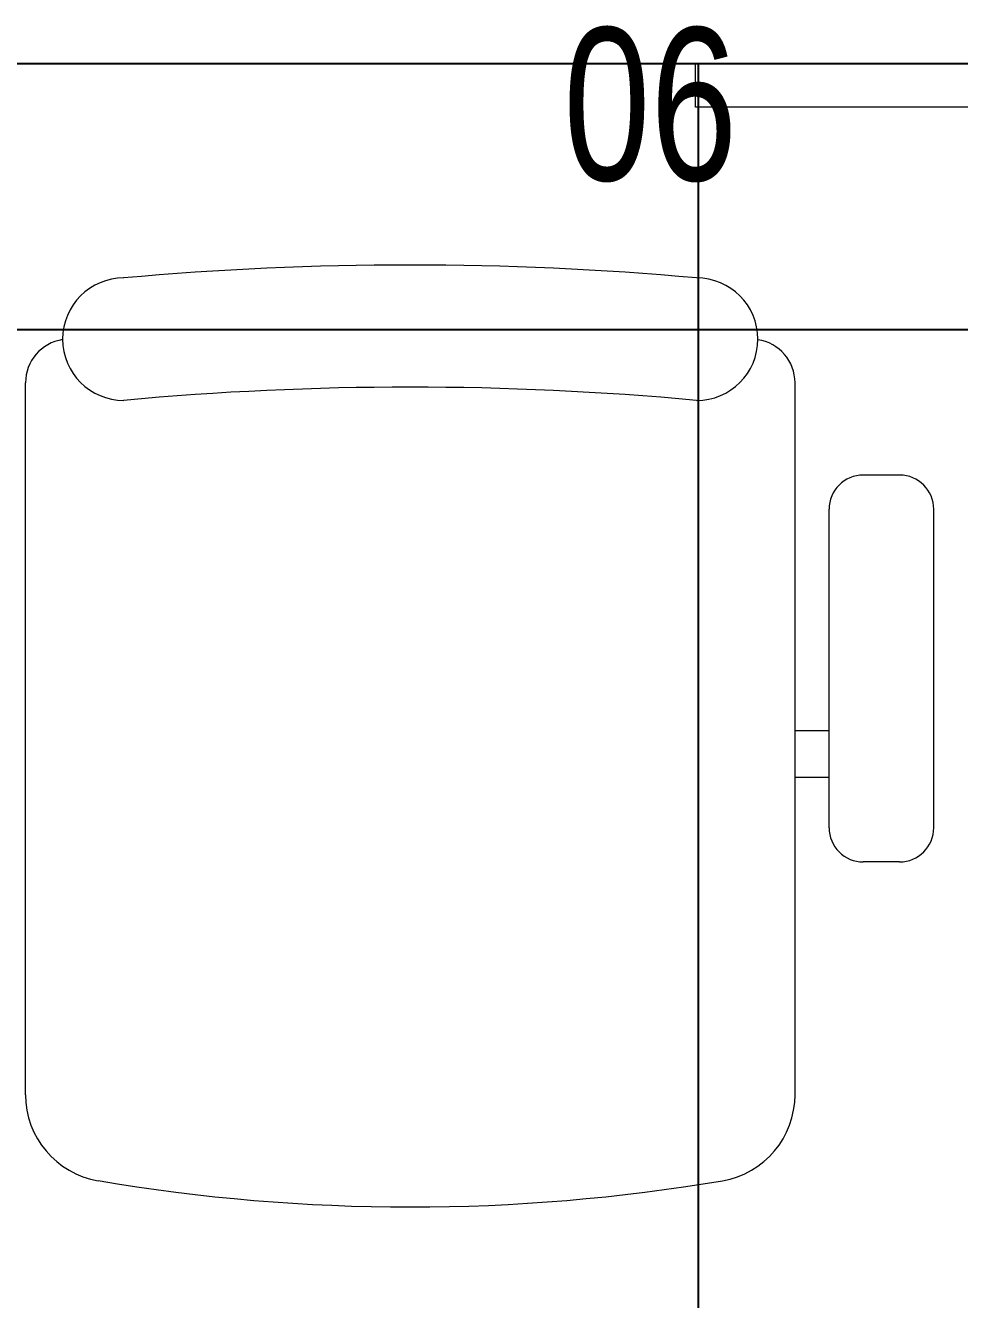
# Model space of a CAD drawing. Header units: inches. Extents: x -246178 to 57169, y -29325 to 19878.
# Drawn here: x 28414 to 28950, y -7156 to -6426 of the extents above; entities that cross this region are included whole.
import ezdxf

# ---------------------------------------------------------------- set-up
doc = ezdxf.new("R2010")
doc.units = ezdxf.units.IN
doc.header["$LTSCALE"] = 25
doc.header["$MEASUREMENT"] = 0
doc.linetypes.add('DASHDOT', pattern=[25.4, 12.7, -6.35, 0, -6.35])
doc.layers.get('0').update_dxf_attribs({"color": 8})
for name, color, linetype, lineweight in [('00-Ground Floor$0$72_EGR_EQP_TAG', 142, 'Continuous', 5), ('00-Ground Floor$0$LOADING', 253, 'Continuous', 5), ('00-Ground Floor$0$Walls', 251, 'Continuous', 5), ('E-LITE-CLNG-CNDT', 6, 'DASHDOT', 35)]:
    doc.layers.add(name, color=color, linetype=linetype, lineweight=lineweight)
doc.layers.add('00-Ground Floor$0$False Ceiling', color=251, linetype='Continuous')
doc.styles.add('00-Ground Floor$0$X3G_ENTITY_257CFD', font='swisscl.ttf', dxfattribs={"height": 200})

# ---------------------------------------------------------------- blocks, each defined once
blk = doc.blocks.new('00-Ground Floor$0$GF21018-P')
at = {"color": 0}
for p, q in [((-0.2207, 0.47563), (-0.2207, 0.0675)), ((0.22049, 0.47563), (0.22049, 0.0675)), ((-0.2806, 0.34221), (-0.25983, 0.34221)), ((-0.30021, 0.32259), (-0.30021, 0.14)), ((-0.24021, 0.32259), (-0.24021, 0.14)), ((-0.24021, 0.29372), (-0.2207, 0.29372)), ((-0.24021, 0.26708), (-0.2207, 0.26708)), ((-0.2806, 0.12039), (-0.25983, 0.12039))]:
    blk.add_line(p, q, dxfattribs=at)
for centre, radius, start, end in [((-0.0001, -0.52948), 1.06948, 80.36712, 99.63288), ((-0.1707, 0.47563), 0.05, 99.63288, 180), ((0.17049, 0.47563), 0.05, 0, 80.36712), ((-0.2806, 0.32259), 0.01962, 90, 180), ((-0.25983, 0.32259), 0.01962, 360, 90), ((-0.2806, 0.14), 0.01962, 180, 270), ((-0.25983, 0.14), 0.01962, 270, 360), ((-0.16429, 0.0425), 0.03511, 90, 270), ((0, 1.84674), 1.77674, 264.69456, 275.30527), ((0.16409, 0.0425), 0.03511, 270, 90), ((-0.1957, 0.0675), 0.025, 180, 261.47208), ((0.19549, 0.0675), 0.025, 278.52792, 360), ((0, 1.83136), 1.83136, 264.85322, 275.14698)]:
    blk.add_arc(centre, radius, start, end, dxfattribs=at)
blk = doc.blocks.new('00-Ground Floor$0$A$Ce9e1c4c3')
at = {"layer": '00-Ground Floor$0$False Ceiling', "color": 254}
blk.add_line((-76050.49, -6447.43, 0), (-70550.49, -6447.43, 0), dxfattribs=at)
at = {"layer": '00-Ground Floor$0$False Ceiling', "color": 254, "linetype": 'Continuous'}
for p, q in [((-71200, -9957.43), (-71200, -6447.43)), ((-76050.49, -6600), (-70550.49, -6600))]:
    blk.add_line(p, q, dxfattribs=at)
blk = doc.blocks.new('00-Ground Floor')
at = {"layer": '00-Ground Floor$0$LOADING', "elevation": 0}
blk.add_lwpolyline([(29304.21, -6447.43), (29304.21, -6472.43), (28798.21, -6472.43), (28798.21, -6447.43), (29304.21, -6447.43)], dxfattribs=at)
at = {"layer": '00-Ground Floor$0$Walls'}
blk.add_line((29449.51, -6447.43, 0), (23949.51, -6447.43, 0), dxfattribs=at)
at = {"layer": '00-Ground Floor$0$False Ceiling', "color": 254}
blk.add_blockref('00-Ground Floor$0$A$Ce9e1c4c3', (100000, 0), dxfattribs=at)
at = {"layer": '00-Ground Floor$0$LOADING', "extrusion": (2.24021e-05, 7.77426e-06, 1), "xscale": 1000, "yscale": 1000, "zscale": 1000, "rotation": 179.9985892349695}
blk.add_blockref('00-Ground Floor$0$GF21018-P', (28634.56, -6562.98, 0.57), dxfattribs=at)
at = {"layer": '00-Ground Floor$0$72_EGR_EQP_TAG', "insert": (28772.33, -6426.94, 0), "char_height": 87.473, "attachment_point": 2, "style": '00-Ground Floor$0$X3G_ENTITY_257CFD'}
blk.add_mtext('06', dxfattribs=at)

msp = doc.modelspace()

# ---------------------------------------------------------------- block references
at = {"layer": 'E-LITE-CLNG-CNDT'}
msp.add_blockref('00-Ground Floor', (0, 0), dxfattribs=at)

doc.saveas('drawing.dxf')
